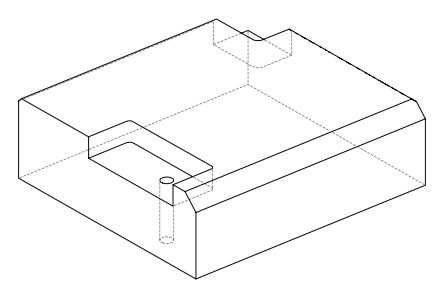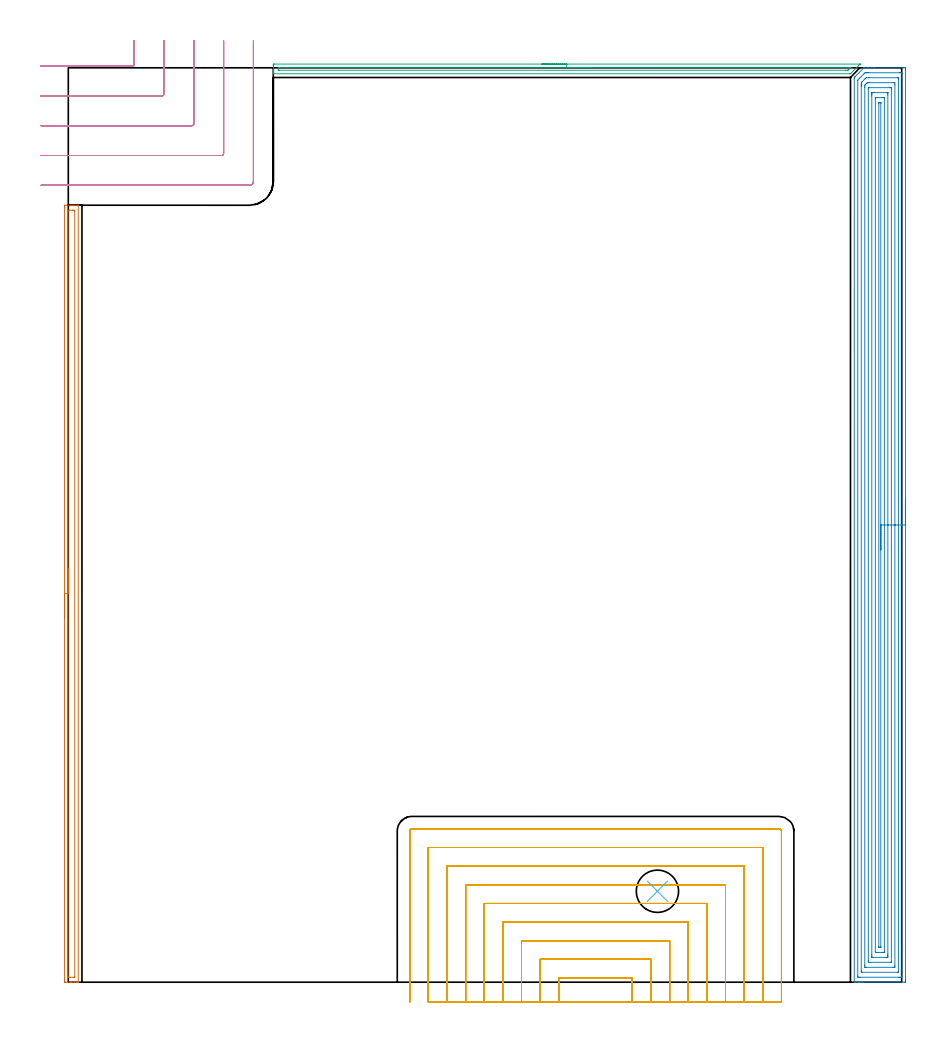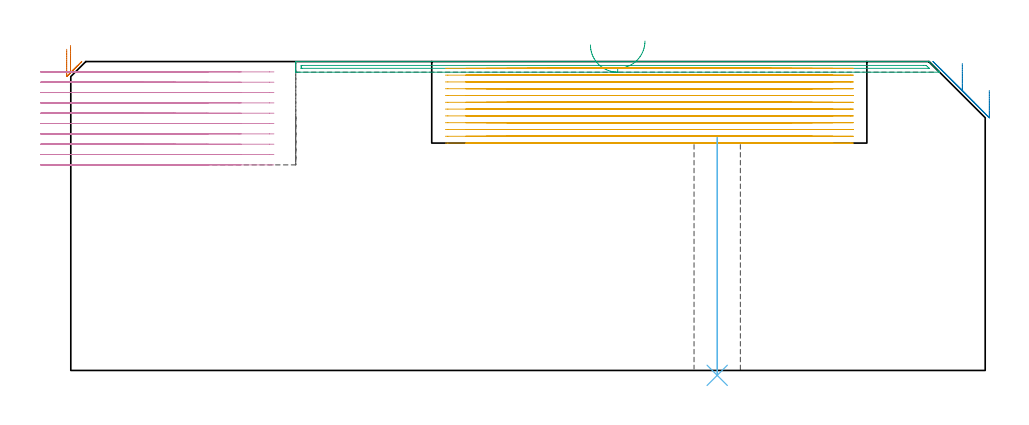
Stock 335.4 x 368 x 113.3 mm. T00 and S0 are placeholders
(PLAN: 6 operations, 3 tool changes, 116.3 min)
(1 AREA_MILL | FG_CHAMFER_SURFACE | UGT0205_001 | 5.2 min | 4783 mm3)
(2 AREA_MILL_1 | FG_CHAMFER_SURFACE_1 | UGT0205_001 | 23.78 min | 78079 mm3)
(3 AREA_MILL_2 | FG_CHAMFER_SURFACE_2 | UGT0205_001 | 3.91 min | 1803 mm3)
(4 MILL_CORNER_NOTCH_RECTANGULAR | CORNER_NOTCH_RECTANGULAR | NXT0201_012 | Follow Part, ap 4, ae 75% | 10.8 min | 172102 mm3)
(5 MILL_SLOT | SLOT_PARTIAL_RECTANGULAR | NXT0201_013 | Follow Part, ap 2.5, ae 75% | 72.29 min | 317892 mm3)
(6 INDEXABLE_INSERT_DRILL_THROUGH_HOLE_FROM_SOLID | STEP1HOLE | NXT0302_005 | 0.36 min | 18910 mm3)
(TOOL UGT0205_001 | Chamfer Mill 20 x 3 x 45 deg. | D20 FL50 Z2)
(TOOL NXT0201_012 | ENDMILL 16mm [2P460-1600-NA 1630] | D16 FL38 Z6)
(TOOL NXT0201_013 | ENDMILL 10mm | D10 FL30 Z4)
(TOOL NXT0302_005 | Index. Insert Drill 17mm [880-D1700L20-05] | D17 PA176 FL85 Z2)
(OP 1 AREA_MILL)
G17 G21 G94 G90
T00 M6
G54
G17 G0 G90 X-1.5 Y146.35 S1061 M3
G43 Z123.3 H0
Z117.8
G94 G1 Y146.388 Z116.928 F250.
Y146.502 Z116.063
Y146.691 Z115.212
Y146.953 Z114.38
Y147.287 Z113.574
Y147.69 Z112.8
Y148.158 Z112.064
Y148.69 Z111.372
Y149.279 Z110.729
Y149.922 Z110.14
Y150.614 Z109.608
Y151.35 Z109.14
Y152.124 Z108.737
Y152.93 Z108.403
Y153.762 Z108.141
Y154.614 Z107.952
Y155.478 Z107.838
Y156.35 Z107.8
Y311.736
X-1.499 Y312.094 Z107.801
X-1.494 Y312.623 Z107.803
X-1.491 Y312.692 Z107.805
X-0.968 Y312.7 Z108.328
X0.806 Z110.1
X1.375 Z110.672
X1.694 Z110.99
X2.263 Z111.559
X2.581 Z111.876
X3.217 Z112.517
X3.619 Z112.918
X3.97 Y312.693 Z113.261
X3.997 Y312.69 Z113.288
X4. Y312.54 Z113.3
Y0.16
X3.997 Y0.01 Z113.288
X3.97 Y0.007 Z113.261
X3.618 Y0. Z112.918
X3.217 Z112.516
X2.581 Z111.876
X1.375 Z110.672
X0.806 Z110.1
X-0.968 Y0.001 Z108.328
X-1.212 Y0.003 Z108.084
X-1.491 Y0.008 Z107.805
X-1.494 Y0.077 Z107.803
X-1.499 Y0.606 Z107.801
X-1.5 Y1.141 Z107.8
Y156.35
X-0.086 Z109.214
Y310.309
X-0.081 Y310.69 Z109.219
X0.418 Y310.699 Z109.718
X1.694 Y310.7 Z110.994
X2.193 Y310.699 Z111.493
X2.581 Y310.69 Z111.881
X2.586 Y310.309 Z111.886
Y2.391
X2.581 Y2.01 Z111.881
X2.081 Y2.001 Z111.381
X0.806 Y2. Z110.106
X0.307 Y2.001 Z109.607
X-0.081 Y2.01 Z109.219
X-0.086 Y2.391 Z109.214
Y2.396
Y156.35
Y157.222 Z109.252
Y158.086 Z109.366
Y158.938 Z109.555
Y159.77 Z109.817
Y160.576 Z110.151
Y161.35 Z110.554
Y162.086 Z111.023
Y162.778 Z111.554
Y163.421 Z112.143
Y164.01 Z112.786
Y164.542 Z113.478
Y165.01 Z114.214
Y165.413 Z114.988
Y165.747 Z115.794
Y166.009 Z116.626
Y166.198 Z117.478
Y166.312 Z118.343
Y166.35 Z119.214
G0 Z123.3
M5
M2
(OP 2 AREA_MILL_1)
G17 G21 G94 G90
T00 M6
G54
G17 G0 G90 X336.9 Y194. S1061 M3
G43 Z123.3 H0
Z102.7
G94 G1 Y193.962 Z101.828 F250.
Y193.848 Z100.964
Y193.659 Z100.112
Y193.397 Z99.28
Y193.063 Z98.474
Y192.66 Z97.7
Y192.192 Z96.964
Y191.66 Z96.272
Y191.071 Z95.629
Y190.428 Z95.04
Y189.736 Z94.509
Y189. Z94.04
Y188.226 Z93.637
Y187.42 Z93.303
Y186.588 Z93.041
Y185.737 Z92.852
Y184.872 Z92.738
Y184. Z92.7
Y0.958
X336.899 Y0.605 Z92.701
X336.894 Y0.072 Z92.704
X336.892 Y0.008 Z92.706
X336.363 Y0. Z93.234
X320.101 Z109.494
X319.5 Z110.094
X318.928 Z110.669
X318.612 Z110.984
X318.041 Z111.556
X317.724 Z111.871
X316.682 Z112.917
X316.331 Y0.008 Z113.26
X316.303 Y0.01 Z113.288
X316.3 Y0.159 Z113.3
Y363.825
X316.304 Y364.105 Z113.289
X316.492 Y364.293 Z113.105
X316.69 Y364.491 Z112.909
X319.891 Y367.692 Z109.707
X320.191 Y367.99 Z109.409
X320.205 Y368. Z109.394
X321.53 Z108.07
X322.162 Z107.434
X323.366 Z106.231
X323.937 Z105.657
X324.539 Z105.056
X336.077 Z93.52
X336.363 Y367.997 Z93.234
X336.891 Y367.992 Z92.706
X336.894 Y367.928 Z92.704
X336.898 Y367.395 Z92.702
X336.9 Y366.855 Z92.7
Y184.
X335.486 Z94.114
X335.485 Y2.38 Z94.115
X335.476 Y2.01 Z94.124
X334.974 Y2.002 Z94.626
X334.588 Y2.001 Z95.012
X334.088 Y2. Z95.512
X318.612 Y2.001 Z110.988
X318.109 Y2.003 Z111.491
X317.724 Y2.01 Z111.876
X317.715 Y2.39 Z111.885
X317.714 Y2.4 Z111.886
X317.715 Y362.942 Z111.885
X317.724 Y363.063 Z111.876
X318.543 Y363.894 Z111.057
X320.26 Y365.61 Z109.34
X320.324 Y365.674 Z109.276
X320.387 Y365.735 Z109.213
X320.643 Y365.982 Z108.957
X320.893 Y365.994 Z108.707
X321.275 Y365.998 Z108.325
X321.775 Y366. Z107.825
X322.162 Z107.438
X334.588 Y365.999 Z95.012
X335.091 Y365.997 Z94.509
X335.476 Y365.99 Z94.124
X335.485 Y365.61 Z94.115
X335.486 Y365.6 Z94.114
Y184.
X334.072 Z95.528
X334.071 Y4.082 Z95.529
X334.07 Y4.035 Z95.53
X334.068 Y4.013 Z95.532
X334.066 Y4.01 Z95.534
X334.048 Y4.007 Z95.552
X333.873 Y4.001 Z95.727
X319.5 Z110.1
X319.326 Y4.004 Z110.274
X319.21 Y4.009 Z110.39
X319.135 Y4.015 Z110.465
X319.133 Y4.051 Z110.467
X319.131 Y4.175 Z110.469
X319.129 Y4.548 Z110.471
Y360.628
X319.131 Y361.148 Z110.469
X319.135 Y361.514 Z110.465
X319.146 Y362.04 Z110.454
X319.322 Y362.219 Z110.278
X319.5 Y362.4 Z110.1
X320.655 Y363.555 Z108.945
X320.928 Y363.825 Z108.672
X321.107 Y363.994 Z108.493
X322.162 Y364. Z107.438
X333.7 Y363.999 Z95.9
X333.874 Y363.996 Z95.726
X333.99 Y363.991 Z95.61
X334.065 Y363.985 Z95.535
X334.067 Y363.949 Z95.533
X334.069 Y363.825 Z95.531
X334.071 Y363.453 Z95.529
X334.072 Y184. Z95.528
X332.657 Z96.943
Y6.852
X332.653 Y6.121 Z96.947
X332.651 Y6.02 Z96.949
X332.561 Y6.01 Z97.039
X331.885 Y6. Z97.715
X321.235 Z108.365
X320.837 Y6.005 Z108.763
X320.638 Y6.01 Z108.962
X320.55 Y6.014 Z109.05
X320.543 Y6.852 Z109.057
Y360.098
X320.544 Y360.255 Z109.056
X320.549 Y360.985 Z109.051
X320.702 Y361.148 Z108.898
X320.987 Y361.437 Z108.613
X321.275 Y361.724 Z108.325
X321.435 Y361.879 Z108.165
X321.538 Y361.978 Z108.062
X321.739 Y361.99 Z107.861
X322.162 Y361.999 Z107.438
X322.202 Y362. Z107.398
X331.965 Z97.635
X332.363 Y361.995 Z97.237
X332.562 Y361.99 Z97.038
X332.65 Y361.986 Z96.95
X332.657 Y361.148 Z96.943
Y184.
X331.243 Z98.357
Y8.431
X331.24 Y8.224 Z98.36
X331.236 Y8.087 Z98.364
X331.229 Y8.009 Z98.371
X331.196 Y8.007 Z98.404
X331.038 Y8.003 Z98.562
X330.784 Y8. Z98.816
X322.795 Y8.001 Z106.805
X322.162 Y8.01 Z107.438
X321.964 Y8.027 Z107.636
X321.959 Y8.431 Z107.641
X321.958 Y8.637 Z107.642
X321.957 Y359.569 Z107.643
X321.959 Y359.776 Z107.641
X321.962 Y359.913 Z107.638
X321.965 Y359.955 Z107.635
X321.976 Y359.967 Z107.624
X322.006 Y359.99 Z107.594
X322.162 Y359.995 Z107.438
X322.417 Y359.999 Z107.183
X330.405 Z99.195
X331.038 Y359.99 Z98.562
X331.236 Y359.973 Z98.364
X331.241 Y359.569 Z98.359
X331.242 Y359.363 Z98.358
X331.243 Y184. Z98.357
X329.829 Z99.771
Y11.314
X329.828 Y10.746 Z99.772
X329.826 Y10.422 Z99.774
X329.822 Y10.138 Z99.778
X329.815 Y10.01 Z99.785
X329.678 Y10.004 Z99.922
X329.263 Y10.001 Z100.337
X328.795 Y10. Z100.805
X323.937 Y10.001 Z105.663
X323.466 Y10.003 Z106.134
X323.387 Y10.01 Z106.213
X323.378 Y10.017 Z106.222
X323.375 Y10.04 Z106.225
X323.373 Y10.097 Z106.227
X323.371 Y10.422 Z106.229
Y10.991
Y356.686
X323.372 Y357.254 Z106.228
X323.375 Y357.578 Z106.226
X323.378 Y357.862 Z106.222
X323.384 Y357.99 Z106.216
X323.522 Y357.996 Z106.078
X323.937 Y357.999 Z105.663
X324.405 Y358. Z105.195
X329.263 Y357.999 Z100.337
X329.734 Y357.997 Z99.866
X329.813 Y357.99 Z99.787
X329.822 Y357.983 Z99.778
X329.825 Y357.96 Z99.775
X329.827 Y357.903 Z99.773
X329.828 Y357.578 Z99.772
X329.829 Y357.009 Z99.771
Y184.
X328.415 Z101.185
Y12.167
X328.414 Y12.127 Z101.186
X328.41 Y12.048 Z101.19
X328.407 Y12.008 Z101.193
X328.4 Y12.006 Z101.2
X328.375 Y12.004 Z101.225
X327.693 Y12. Z101.907
X327.488 Z102.112
X325.918 Z103.682
X325.712 Z103.888
X325.029 Y12.002 Z104.571
X324.825 Y12.008 Z104.775
X324.802 Y12.009 Z104.798
X324.792 Y12.089 Z104.808
X324.787 Y12.167 Z104.813
X324.786 Y12.207 Z104.814
Y355.833
Y355.873
X324.79 Y355.951 Z104.81
X324.793 Y355.992 Z104.807
X324.8 Y355.994 Z104.8
X324.825 Y355.996 Z104.775
X325.507 Y356. Z104.093
X325.712 Z103.888
X327.282 Z102.318
X327.488 Z102.112
X328.171 Y355.998 Z101.429
X328.375 Y355.992 Z101.225
X328.398 Y355.991 Z101.202
X328.408 Y355.911 Z101.192
X328.413 Y355.833 Z101.187
X328.414 Y355.793 Z101.186
X328.415 Y184. Z101.185
X327. Z102.6
Y14.482
X326.997 Y14.079 Z102.603
X326.995 Y14.027 Z102.605
X326.992 Y14.009 Z102.608
X326.984 Y14.007 Z102.616
X326.93 Y14.003 Z102.67
X326.82 Y14.001 Z102.78
X326.6 Y14. Z103.
X326.379 Y14.002 Z103.221
X326.273 Y14.005 Z103.327
X326.221 Y14.01 Z103.379
X326.206 Y14.015 Z103.394
X326.205 Y14.03 Z103.395
X326.202 Y14.138 Z103.398
X326.2 Y14.394 Z103.4
Y353.518
X326.203 Y353.921 Z103.397
X326.205 Y353.973 Z103.395
X326.208 Y353.991 Z103.392
X326.216 Y353.993 Z103.384
X326.27 Y353.997 Z103.33
X326.38 Y353.999 Z103.22
X326.6 Y354. Z103.
X326.821 Y353.998 Z102.779
X326.927 Y353.995 Z102.673
X326.98 Y353.99 Z102.62
X326.994 Y353.985 Z102.606
X326.995 Y353.97 Z102.605
X326.998 Y353.862 Z102.602
X327. Y353.606 Z102.6
Y184.
Y183.128 Z102.638
Y182.264 Z102.751
Y181.412 Z102.94
Y180.58 Z103.203
Y179.774 Z103.536
Y179. Z103.939
Y178.264 Z104.408
Y177.572 Z104.939
Y176.929 Z105.528
Y176.34 Z106.172
Y175.808 Z106.864
Y175.34 Z107.6
Y174.937 Z108.373
Y174.603 Z109.179
Y174.341 Z110.011
Y174.152 Z110.863
Y174.038 Z111.728
Y174. Z112.6
G0 Z123.3
M5
M2
(OP 3 AREA_MILL_2)
G17 G21 G94 G90
T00 M6
G54
G17 G0 G90 X190.6 Y369.5 S1061 M3
G43 Z123.3 H0
Z119.4
G94 G1 X190.638 Z118.528 F250.
X190.752 Z117.663
X190.941 Z116.812
X191.203 Z115.98
X191.537 Z115.174
X191.94 Z114.4
X192.408 Z113.664
X192.939 Z112.972
X193.529 Z112.329
X194.172 Z111.74
X194.864 Z111.208
X195.6 Z110.74
X196.374 Z110.337
X197.18 Z110.003
X198.012 Z109.741
X198.863 Z109.552
X199.728 Z109.438
X200.6 Z109.4
X318.598
X318.677 Y369.495 Z109.404
X318.682 Y369.493 Z109.405
X318.677 Y369.476 Z109.422
X318.089 Y368.889 Z110.01
X314.931 Y365.732 Z113.168
X314.795 Y365.604 Z113.29
X314.508 Y365.6 Z113.3
X82.672
X82.51 Y365.603 Z113.288
X82.5 Y365.663 Z113.228
Y366.07 Z112.829
Y366.416 Z112.483
Y367.104 Z111.792
Y368.34 Z110.557
X82.503 Y368.889 Z110.005
X82.507 Y369.491 Z109.405
X82.515 Y369.492 Z109.403
X83.119 Y369.5 Z109.4
X200.6
Y368.086 Z110.814
X314.508
X314.597 Y368.085 Z110.815
X314.775 Y368.081 Z110.819
X314.814 Y368.079 Z110.821
X314.81 Y368.07 Z110.83
X314.784 Y368.038 Z110.863
X314.746 Y367.996 Z110.904
X314.18 Y367.431 Z111.469
X313.847 Y367.104 Z111.796
X313.769 Y367.03 Z111.87
X313.697 Y367.021 Z111.879
X313.614 Y367.018 Z111.882
X312.81 Y367.014 Z111.886
X312.721
X84.816 Y367.015 Z111.885
X84.637 Y367.018 Z111.882
X84.525 Y367.021 Z111.879
X84.51 Y367.047 Z111.853
X84.507 Y367.104 Z111.796
X84.501 Y367.508 Z111.392
X84.5 Y367.996 Z110.904
X84.502 Y368.047 Z110.853
X84.505 Y368.071 Z110.829
X84.508 Y368.078 Z110.822
X84.548 Y368.081 Z110.819
X84.726 Y368.085 Z110.815
X84.816 Y368.086 Z110.814
X200.6
X201.471 Z110.852
X202.336 Z110.966
X203.188 Z111.155
X204.02 Z111.417
X204.826 Z111.751
X205.6 Z112.154
X206.336 Z112.623
X207.028 Z113.154
X207.671 Z113.743
X208.26 Z114.386
X208.791 Z115.078
X209.26 Z115.814
X209.663 Z116.588
X209.997 Z117.394
X210.259 Z118.226
X210.448 Z119.078
X210.562 Z119.943
X210.6 Z120.814
G0 Z123.3
M5
M2
(OP 4 MILL_CORNER_NOTCH_RECTANGULAR)
G17 G21 G94 G90
T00 M6
G54
G17 G0 G90 X-10.969 Y368.7 S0 M3
G43 Z123.3 H1
Z109.51
G94 G1 X-7.969 F250.
X25.705 F500.
G3 X26.5 Y369.495 R0.8
G1 Y376.
Y379. F250.
G0 Z123.3
X-11. Y356.7
Z109.51
G1 X-8.
X37.705 F500.
G3 X38.5 Y357.495 R0.8
G1 Y376.
Y379. F250.
G0 Z123.3
X-11. Y344.7
Z109.51
G1 X-8.
X49.704 F500.
G3 X50.5 Y345.496 R0.8
G1 Y376.
Y379. F250.
G0 Z123.3
X-11. Y332.7
Z109.51
G1 X-8.
X61.704 F500.
G3 X62.5 Y333.496 R0.8
G1 Y376.
Y379. F250.
G0 Z123.3
X-11. Y320.7
Z109.51
G1 X-8.
X72.9 F500.
G3 X74.5 Y322.3 R1.6
G1 Y376.
Y379. F250.
G0 Z123.3
X-10.969 Y368.7
Z105.72
G1 X-7.969
X25.705 F500.
G3 X26.5 Y369.495 R0.8
G1 Y376.
Y379. F250.
G0 Z123.3
X-11. Y356.7
Z105.72
G1 X-8.
X37.704 F500.
G3 X38.5 Y357.495 R0.8
G1 Y376.
Y379. F250.
G0 Z123.3
X-11. Y344.7
Z105.72
G1 X-8.
X49.704 F500.
G3 X50.5 Y345.496 R0.8
G1 Y376.
Y379. F250.
G0 Z123.3
X-11. Y332.7
Z105.72
G1 X-8.
X61.704 F500.
G3 X62.5 Y333.496 R0.8
G1 Y376.
Y379. F250.
G0 Z123.3
X-11. Y320.7
Z105.72
G1 X-8.
X72.9 F500.
G3 X74.5 Y322.3 R1.6
G1 Y376.
Y379. F250.
G0 Z123.3
X-10.969 Y368.7
Z101.93
G1 X-7.969
X25.705 F500.
G3 X26.5 Y369.495 R0.8
G1 Y376.
Y379. F250.
G0 Z123.3
X-11. Y356.7
Z101.93
G1 X-8.
X37.705 F500.
G3 X38.5 Y357.495 R0.8
G1 Y376.
Y379. F250.
G0 Z123.3
X-11. Y344.7
Z101.93
G1 X-8.
X49.704 F500.
G3 X50.5 Y345.496 R0.8
G1 Y376.
Y379. F250.
G0 Z123.3
X-11. Y332.7
Z101.93
G1 X-8.
X61.704 F500.
G3 X62.5 Y333.496 R0.8
G1 Y376.
Y379. F250.
G0 Z123.3
X-11. Y320.7
Z101.93
G1 X-8.
X72.9 F500.
G3 X74.5 Y322.3 R1.6
G1 Y376.
Y379. F250.
G0 Z123.3
X-10.969 Y368.7
Z98.14
G1 X-7.969
X25.705 F500.
G3 X26.5 Y369.495 R0.8
G1 Y376.
Y379. F250.
G0 Z123.3
X-11. Y356.7
Z98.14
G1 X-8.
X37.705 F500.
G3 X38.5 Y357.496 R0.8
G1 Y376.
Y379. F250.
G0 Z123.3
X-11. Y344.7
Z98.14
G1 X-8.
X49.704 F500.
G3 X50.5 Y345.496 R0.8
G1 Y376.
Y379. F250.
G0 Z123.3
X-11. Y332.7
Z98.14
G1 X-8.
X61.704 F500.
G3 X62.5 Y333.496 R0.8
G1 Y376.
Y379. F250.
G0 Z123.3
X-11. Y320.7
Z98.14
G1 X-8.
X72.9 F500.
G3 X74.5 Y322.3 R1.6
G1 Y376.
Y379. F250.
G0 Z123.3
X-10.969 Y368.7
Z94.35
G1 X-7.969
X25.705 F500.
G3 X26.5 Y369.495 R0.8
G1 Y376.
Y379. F250.
G0 Z123.3
X-11. Y356.7
Z94.35
G1 X-8.
X37.705 F500.
G3 X38.5 Y357.496 R0.8
G1 Y376.
Y379. F250.
G0 Z123.3
X-11. Y344.7
Z94.35
G1 X-8.
X49.704 F500.
G3 X50.5 Y345.496 R0.8
G1 Y376.
Y379. F250.
G0 Z123.3
X-11. Y332.7
Z94.35
G1 X-8.
X61.704 F500.
G3 X62.5 Y333.496 R0.8
G1 Y376.
Y379. F250.
G0 Z123.3
X-11. Y320.7
Z94.35
G1 X-8.
X72.9 F500.
G3 X74.5 Y322.3 R1.6
G1 Y376.
Y379. F250.
G0 Z123.3
X-10.969 Y368.7
Z90.56
G1 X-7.969
X25.705 F500.
G3 X26.5 Y369.495 R0.8
G1 Y376.
Y379. F250.
G0 Z123.3
X-11. Y356.7
Z90.56
G1 X-8.
X37.705 F500.
G3 X38.5 Y357.495 R0.8
G1 Y376.
Y379. F250.
G0 Z123.3
X-11. Y344.7
Z90.56
G1 X-8.
X49.704 F500.
G3 X50.5 Y345.496 R0.8
G1 Y376.
Y379. F250.
G0 Z123.3
X-11. Y332.7
Z90.56
G1 X-8.
X61.704 F500.
G3 X62.5 Y333.496 R0.8
G1 Y376.
Y379. F250.
G0 Z123.3
X-11. Y320.7
Z90.56
G1 X-8.
X72.9 F500.
G3 X74.5 Y322.3 R1.6
G1 Y376.
Y379. F250.
G0 Z123.3
X-10.969 Y368.7
Z86.77
G1 X-7.969
X25.705 F500.
G3 X26.5 Y369.495 R0.8
G1 Y376.
Y379. F250.
G0 Z123.3
X-11. Y356.7
Z86.77
G1 X-8.
X37.705 F500.
G3 X38.5 Y357.495 R0.8
G1 Y376.
Y379. F250.
G0 Z123.3
X-11. Y344.7
Z86.77
G1 X-8.
X49.704 F500.
G3 X50.5 Y345.496 R0.8
G1 Y376.
Y379. F250.
G0 Z123.3
X-11. Y332.7
Z86.77
G1 X-8.
X61.704 F500.
G3 X62.5 Y333.496 R0.8
G1 Y376.
Y379. F250.
G0 Z123.3
X-11. Y320.7
Z86.77
G1 X-8.
X72.9 F500.
G3 X74.5 Y322.3 R1.6
G1 Y376.
Y379. F250.
G0 Z123.3
X-10.969 Y368.7
Z82.98
G1 X-7.969
X25.705 F500.
G3 X26.5 Y369.495 R0.8
G1 Y376.
Y379. F250.
G0 Z123.3
X-11. Y356.7
Z82.98
G1 X-8.
X37.705 F500.
G3 X38.5 Y357.495 R0.8
G1 Y376.
Y379. F250.
G0 Z123.3
X-11. Y344.7
Z82.98
G1 X-8.
X49.704 F500.
G3 X50.5 Y345.496 R0.8
G1 Y376.
Y379. F250.
G0 Z123.3
X-11. Y332.7
Z82.98
G1 X-8.
X61.704 F500.
G3 X62.5 Y333.496 R0.8
G1 Y376.
Y379. F250.
G0 Z123.3
X-11. Y320.7
Z82.98
G1 X-8.
X72.9 F500.
G3 X74.5 Y322.3 R1.6
G1 Y376.
Y379. F250.
G0 Z123.3
X-10.969 Y368.7
Z79.19
G1 X-7.969
X25.705 F500.
G3 X26.5 Y369.495 R0.8
G1 Y376.
Y379. F250.
G0 Z123.3
X-11. Y356.7
Z79.19
G1 X-8.
X37.705 F500.
G3 X38.5 Y357.495 R0.8
G1 Y376.
Y379. F250.
G0 Z123.3
X-11. Y344.7
Z79.19
G1 X-8.
X49.704 F500.
G3 X50.5 Y345.496 R0.8
G1 Y376.
Y379. F250.
G0 Z123.3
X-11. Y332.7
Z79.19
G1 X-8.
X61.704 F500.
G3 X62.5 Y333.496 R0.8
G1 Y376.
Y379. F250.
G0 Z123.3
X-11. Y320.7
Z79.19
G1 X-8.
X72.9 F500.
G3 X74.5 Y322.3 R1.6
G1 Y376.
Y379. F250.
G0 Z123.3
X-10.969 Y368.7
Z75.4
G1 X-7.969
X25.705 F500.
G3 X26.5 Y369.495 R0.8
G1 Y376.
Y379. F250.
G0 Z123.3
X-11. Y356.7
Z75.4
G1 X-8.
X37.705 F500.
G3 X38.5 Y357.495 R0.8
G1 Y376.
Y379. F250.
G0 Z123.3
X-11. Y344.7
Z75.4
G1 X-8.
X49.704 F500.
G3 X50.5 Y345.496 R0.8
G1 Y376.
Y379. F250.
G0 Z123.3
X-11. Y332.7
Z75.4
G1 X-8.
X61.704 F500.
G3 X62.5 Y333.496 R0.8
G1 Y376.
Y379. F250.
G0 Z123.3
X-11. Y320.7
Z75.4
G1 X-8.
X72.9 F500.
G3 X74.5 Y322.3 R1.6
G1 Y376.
Y379. F250.
G0 Z123.3
M5
M2
(OP 5 MILL_SLOT)
G17 G21 G94 G90
T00 M6
G54
G17 G0 G90 X227. Y-8. S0 M3
G43 Z123.3 H0
Z110.808
G94 G1 Y-5. F250.
Y1.7 F500.
X197.4
Y-5.
Y-8. F250.
X234.5
Y-5.
Y9.2 F500.
X189.9
Y-5.
Y-8. F250.
X242.
Y-5.
Y16.7 F500.
X182.4
Y-5.
Y-8. F250.
X249.5
Y-5.
Y24.2 F500.
X174.9
Y-5.
Y-8. F250.
X257.
Y-5.
Y31.7 F500.
X167.4
Y-5.
Y-8. F250.
X264.5
Y-5.
Y39.2 F500.
X159.9
Y-5.
Y-8. F250.
X272.
Y-5.
Y46.7 F500.
X152.4
Y-5.
Y-8. F250.
X279.5
Y-5.
Y54.2 F500.
X144.9
Y-5.
Y-8. F250.
X287.
Y-5.
Y60.8 F500.
G3 X286.1 Y61.7 R0.9
G1 X138.3
G3 X137.4 Y60.8 R0.9
G1 Y-5.
Y-8. F250.
G0 X227. Z108.317
G1 Y-5.
Y1.7 F500.
X197.4
Y-5.
Y-8. F250.
X234.5
Y-5.
Y9.2 F500.
X189.9
Y-5.
Y-8. F250.
X242.
Y-5.
Y16.7 F500.
X182.4
Y-5.
Y-8. F250.
X249.5
Y-5.
Y24.2 F500.
X174.9
Y-5.
Y-8. F250.
X257.
Y-5.
Y31.7 F500.
X167.4
Y-5.
Y-8. F250.
X264.5
Y-5.
Y39.2 F500.
X159.9
Y-5.
Y-8. F250.
X272.
Y-5.
Y46.7 F500.
X152.4
Y-5.
Y-8. F250.
X279.5
Y-5.
Y54.2 F500.
X144.9
Y-5.
Y-8. F250.
X287.
Y-5.
Y60.8 F500.
G3 X286.1 Y61.7 R0.9
G1 X138.3
G3 X137.4 Y60.8 R0.9
G1 Y-5.
Y-8. F250.
G0 X227. Z105.825
G1 Y-5.
Y1.7 F500.
X197.4
Y-5.
Y-8. F250.
X234.5
Y-5.
Y9.2 F500.
X189.9
Y-5.
Y-8. F250.
X242.
Y-5.
Y16.7 F500.
X182.4
Y-5.
Y-8. F250.
X249.5
Y-5.
Y24.2 F500.
X174.9
Y-5.
Y-8. F250.
X257.
Y-5.
Y31.7 F500.
X167.4
Y-5.
Y-8. F250.
X264.5
Y-5.
Y39.2 F500.
X159.9
Y-5.
Y-8. F250.
X272.
Y-5.
Y46.7 F500.
X152.4
Y-5.
Y-8. F250.
X279.5
Y-5.
Y54.2 F500.
X144.9
Y-5.
Y-8. F250.
X287.
Y-5.
Y60.8 F500.
G3 X286.1 Y61.7 R0.9
G1 X138.3
G3 X137.4 Y60.8 R0.9
G1 Y-5.
Y-8. F250.
G0 X227. Z103.333
G1 Y-5.
Y1.7 F500.
X197.4
Y-5.
Y-8. F250.
X234.5
Y-5.
Y9.2 F500.
X189.9
Y-5.
Y-8. F250.
X242.
Y-5.
Y16.7 F500.
X182.4
Y-5.
Y-8. F250.
X249.5
Y-5.
Y24.2 F500.
X174.9
Y-5.
Y-8. F250.
X257.
Y-5.
Y31.7 F500.
X167.4
Y-5.
Y-8. F250.
X264.5
Y-5.
Y39.2 F500.
X159.9
Y-5.
Y-8. F250.
X272.
Y-5.
Y46.7 F500.
X152.4
Y-5.
Y-8. F250.
X279.5
Y-5.
Y54.2 F500.
X144.9
Y-5.
Y-8. F250.
X287.
Y-5.
Y60.8 F500.
G3 X286.1 Y61.7 R0.9
G1 X138.3
G3 X137.4 Y60.8 R0.9
G1 Y-5.
Y-8. F250.
G0 X227. Z100.842
G1 Y-5.
Y1.7 F500.
X197.4
Y-5.
Y-8. F250.
X234.5
Y-5.
Y9.2 F500.
X189.9
Y-5.
Y-8. F250.
X242.
Y-5.
Y16.7 F500.
X182.4
Y-5.
Y-8. F250.
X249.5
Y-5.
Y24.2 F500.
X174.9
Y-5.
Y-8. F250.
X257.
Y-5.
Y31.7 F500.
X167.4
Y-5.
Y-8. F250.
X264.5
Y-5.
Y39.2 F500.
X159.9
Y-5.
Y-8. F250.
X272.
Y-5.
Y46.7 F500.
X152.4
Y-5.
Y-8. F250.
X279.5
Y-5.
Y54.2 F500.
X144.9
Y-5.
Y-8. F250.
X287.
Y-5.
Y60.8 F500.
G3 X286.1 Y61.7 R0.9
G1 X138.3
G3 X137.4 Y60.8 R0.9
G1 Y-5.
Y-8. F250.
G0 X227. Z98.35
G1 Y-5.
Y1.7 F500.
X197.4
Y-5.
Y-8. F250.
X234.5
Y-5.
Y9.2 F500.
X189.9
Y-5.
Y-8. F250.
X242.
Y-5.
Y16.7 F500.
X182.4
Y-5.
Y-8. F250.
X249.5
Y-5.
Y24.2 F500.
X174.9
Y-5.
Y-8. F250.
X257.
Y-5.
Y31.7 F500.
X167.4
Y-5.
Y-8. F250.
X264.5
Y-5.
Y39.2 F500.
X159.9
Y-5.
Y-8. F250.
X272.
Y-5.
Y46.7 F500.
X152.4
Y-5.
Y-8. F250.
X279.5
Y-5.
Y54.2 F500.
X144.9
Y-5.
Y-8. F250.
X287.
Y-5.
Y60.8 F500.
G3 X286.1 Y61.7 R0.9
G1 X138.3
G3 X137.4 Y60.8 R0.9
G1 Y-5.
Y-8. F250.
G0 X227. Z95.858
G1 Y-5.
Y1.7 F500.
X197.4
Y-5.
Y-8. F250.
X234.5
Y-5.
Y9.2 F500.
X189.9
Y-5.
Y-8. F250.
X242.
Y-5.
Y16.7 F500.
X182.4
Y-5.
Y-8. F250.
X249.5
Y-5.
Y24.2 F500.
X174.9
Y-5.
Y-8. F250.
X257.
Y-5.
Y31.7 F500.
X167.4
Y-5.
Y-8. F250.
X264.5
Y-5.
Y39.2 F500.
X159.9
Y-5.
Y-8. F250.
X272.
Y-5.
Y46.7 F500.
X152.4
Y-5.
Y-8. F250.
X279.5
Y-5.
Y54.2 F500.
X144.9
Y-5.
Y-8. F250.
X287.
Y-5.
Y60.8 F500.
G3 X286.1 Y61.7 R0.9
G1 X138.3
G3 X137.4 Y60.8 R0.9
G1 Y-5.
Y-8. F250.
G0 X227. Z93.367
G1 Y-5.
Y1.7 F500.
X197.4
Y-5.
Y-8. F250.
X234.5
Y-5.
Y9.2 F500.
X189.9
Y-5.
Y-8. F250.
X242.
Y-5.
Y16.7 F500.
X182.4
Y-5.
Y-8. F250.
X249.5
Y-5.
Y24.2 F500.
X174.9
Y-5.
Y-8. F250.
X257.
Y-5.
Y31.7 F500.
X167.4
Y-5.
Y-8. F250.
X264.5
Y-5.
Y39.2 F500.
X159.9
Y-5.
Y-8. F250.
X272.
Y-5.
Y46.7 F500.
X152.4
Y-5.
Y-8. F250.
X279.5
Y-5.
Y54.2 F500.
X144.9
Y-5.
Y-8. F250.
X287.
Y-5.
Y60.8 F500.
G3 X286.1 Y61.7 R0.9
G1 X138.3
G3 X137.4 Y60.8 R0.9
G1 Y-5.
Y-8. F250.
G0 X227. Z90.875
G1 Y-5.
Y1.7 F500.
X197.4
Y-5.
Y-8. F250.
X234.5
Y-5.
Y9.2 F500.
X189.9
Y-5.
Y-8. F250.
X242.
Y-5.
Y16.7 F500.
X182.4
Y-5.
Y-8. F250.
X249.5
Y-5.
Y24.2 F500.
X174.9
Y-5.
Y-8. F250.
X257.
Y-5.
Y31.7 F500.
X167.4
Y-5.
Y-8. F250.
X264.5
Y-5.
Y39.2 F500.
X159.9
Y-5.
Y-8. F250.
X272.
Y-5.
Y46.7 F500.
X152.4
Y-5.
Y-8. F250.
X279.5
Y-5.
Y54.2 F500.
X144.9
Y-5.
Y-8. F250.
X287.
Y-5.
Y60.8 F500.
G3 X286.1 Y61.7 R0.9
G1 X138.3
G3 X137.4 Y60.8 R0.9
G1 Y-5.
Y-8. F250.
G0 X227. Z88.383
G1 Y-5.
Y1.7 F500.
X197.4
Y-5.
Y-8. F250.
X234.5
Y-5.
Y9.2 F500.
X189.9
Y-5.
Y-8. F250.
X242.
Y-5.
Y16.7 F500.
X182.4
Y-5.
Y-8. F250.
X249.5
Y-5.
Y24.2 F500.
X174.9
Y-5.
Y-8. F250.
X257.
Y-5.
Y31.7 F500.
X167.4
Y-5.
Y-8. F250.
X264.5
Y-5.
Y39.2 F500.
X159.9
Y-5.
Y-8. F250.
X272.
Y-5.
Y46.7 F500.
X152.4
Y-5.
Y-8. F250.
X279.5
Y-5.
Y54.2 F500.
X144.9
Y-5.
Y-8. F250.
X287.
Y-5.
Y60.8 F500.
G3 X286.1 Y61.7 R0.9
G1 X138.3
G3 X137.4 Y60.8 R0.9
G1 Y-5.
Y-8. F250.
G0 X227. Z85.892
G1 Y-5.
Y1.7 F500.
X197.4
Y-5.
Y-8. F250.
X234.5
Y-5.
Y9.2 F500.
X189.9
Y-5.
Y-8. F250.
X242.
Y-5.
Y16.7 F500.
X182.4
Y-5.
Y-8. F250.
X249.5
Y-5.
Y24.2 F500.
X174.9
Y-5.
Y-8. F250.
X257.
Y-5.
Y31.7 F500.
X167.4
Y-5.
Y-8. F250.
X264.5
Y-5.
Y39.2 F500.
X159.9
Y-5.
Y-8. F250.
X272.
Y-5.
Y46.7 F500.
X152.4
Y-5.
Y-8. F250.
X279.5
Y-5.
Y54.2 F500.
X144.9
Y-5.
Y-8. F250.
X287.
Y-5.
Y60.8 F500.
G3 X286.1 Y61.7 R0.9
G1 X138.3
G3 X137.4 Y60.8 R0.9
G1 Y-5.
Y-8. F250.
G0 X227. Z83.4
G1 Y-5.
Y1.7 F500.
X197.4
Y-5.
Y-8. F250.
X234.5
Y-5.
Y9.2 F500.
X189.9
Y-5.
Y-8. F250.
X242.
Y-5.
Y16.7 F500.
X182.4
Y-5.
Y-8. F250.
X249.5
Y-5.
Y24.2 F500.
X174.9
Y-5.
Y-8. F250.
X257.
Y-5.
Y31.7 F500.
X167.4
Y-5.
Y-8. F250.
X264.5
Y-5.
Y39.2 F500.
X159.9
Y-5.
Y-8. F250.
X272.
Y-5.
Y46.7 F500.
X152.4
Y-5.
Y-8. F250.
X279.5
Y-5.
Y54.2 F500.
X144.9
Y-5.
Y-8. F250.
X287.
Y-5.
Y60.8 F500.
G3 X286.1 Y61.7 R0.9
G1 X138.3
G3 X137.4 Y60.8 R0.9
G1 Y-5.
Y-8. F250.
G0 Z123.3
M5
M2
(OP 6 INDEXABLE_INSERT_DRILL_THROUGH_HOLE_FROM_SOLID)
G17 G21 G94 G90
T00 M6
G54
G17 G0 G90 X237.1 Y36.6 S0 M3
G43 Z123.3 H1
G94 G81 G98 Z-1.797 F250. R85.4
G80
M5
M2
